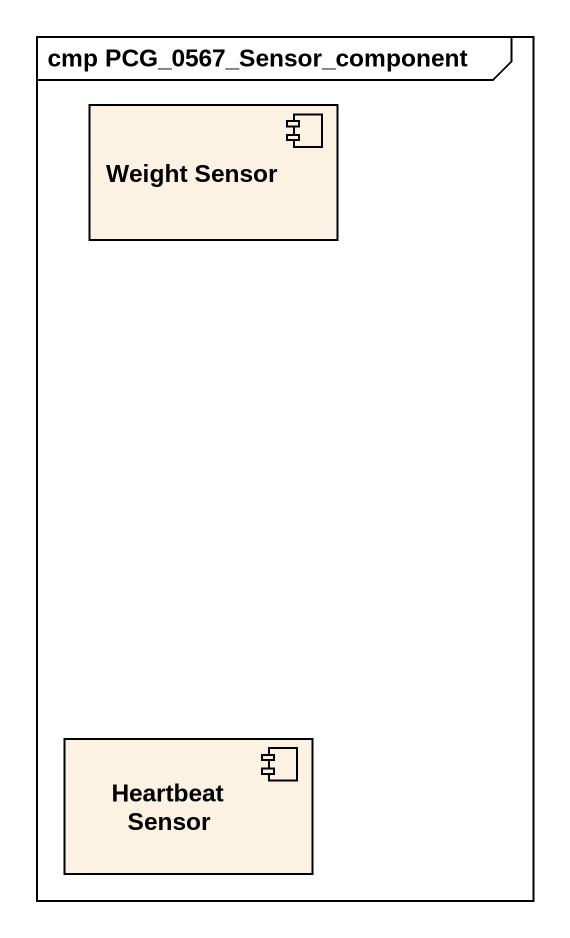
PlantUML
@startuml
mainframe cmp PCG_0567_Sensor_component
component "Weight Sensor" as Weight_Sensor
component "Heartbeat Sensor" as Heartbeat_Sensor
@enduml
